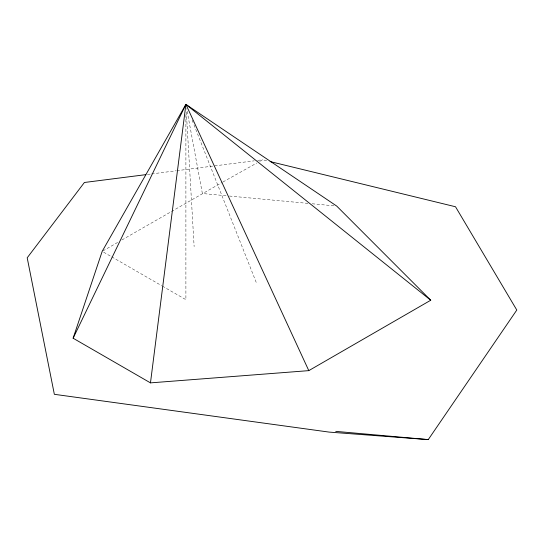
<?xml version="1.0" encoding="UTF-8"?>
<svg xmlns="http://www.w3.org/2000/svg" width="544" height="544" viewBox="0 0 544 544"><rect width="100%" height="100%" fill="white"/><g stroke="black" fill="none" stroke-linecap="round" stroke-linejoin="round"><path stroke-width="0.41" stroke-dasharray="2.72 2.04" d="M102.918 250.927L118.272 242.066M121.931 239.952L222.217 182.396M222.952 181.982L256.761 163.044M259.699 161.398L262.643 159.752L267.587 160.956M147.451 174.44L150.817 174.012M151.66 173.91L176.038 170.796M176.882 170.694L254.232 160.827M257.598 160.398L262.643 159.752M226.025 195.724L202.368 193.514L186.667 108.562M229.405 196.037L307.986 203.381M312.208 203.776L335.866 205.992M103.659 252.198L110.996 256.442M111.731 256.863L161.663 285.688M162.398 286.117L185.898 299.683L185.898 112.887M192.12 120.156L193.678 124.093M193.99 124.882L256.244 282.458M186.34 112.016L194.133 246.595"/><path stroke-width="0.82" d="M150.47 382.874L185.898 104.394L336.709 206.067L430.732 300.234L308.795 370.634L150.47 382.874L73.12 338.218L102.19 251.348L185.898 104.394L430.732 300.234M73.12 338.218L185.898 104.394L308.795 370.634M145.772 174.658L84.395 182.485L27.2 257.808L54.346 394.312L329.072 432.092L428.257 439.606L516.8 310.046L455.512 206.761L270.062 161.561M335.736 431.365L428.257 439.606"/></g></svg>
